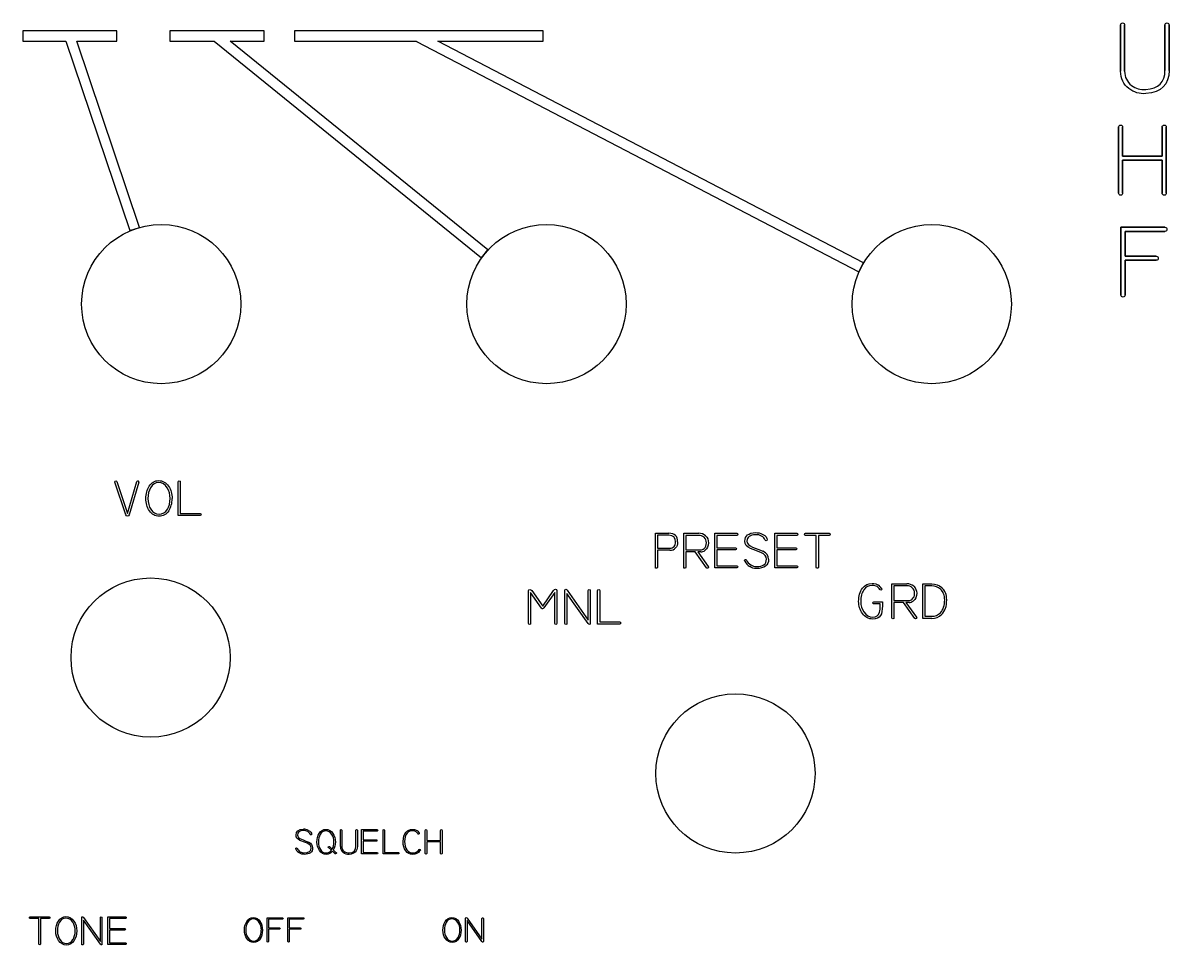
# Model space of a CAD drawing. Header units: millimetres. Extents: x 9 to 143, y 7 to 117.
# Drawn here: x 63.4 to 142.6, y 6.9 to 70.6 of the extents above; entities that cross this region are included whole.
import ezdxf

# ---------------------------------------------------------------- set-up
doc = ezdxf.new("R2010")
doc.units = ezdxf.units.MM
doc.layers.get('0').update_dxf_attribs({"linetype": 'CONTINUOUS'})

msp = doc.modelspace()

# ---------------------------------------------------------------- linework, layer by layer
for p, q in [((70.509, 36.641), (69.765, 38.899)), ((69.903, 38.942), (70.635, 36.743)), ((70.635, 36.743), (71.281, 38.941)), ((71.416, 38.899), (70.756, 36.641)), ((74.139, 36.595), (74.139, 38.916)), ((74.28, 38.916), (74.28, 36.736)), ((75.656, 36.595), (74.139, 36.595)), ((74.28, 36.736), (75.656, 36.736)), ((107.111, 33.021), (107.111, 35.371)), ((107.111, 35.371), (108.046, 35.371)), ((108.046, 35.23), (107.253, 35.23)), ((107.253, 35.23), (107.253, 34.333)), ((109.069, 33.021), (109.069, 35.367)), ((109.069, 35.367), (110.107, 35.367)), ((110.105, 35.226), (109.211, 35.226)), ((109.211, 35.226), (109.211, 34.217)), ((111.211, 32.979), (111.211, 35.367)), ((111.211, 35.367), (112.728, 35.367)), ((112.728, 35.226), (111.352, 35.226)), ((111.352, 35.226), (111.352, 34.369)), ((115.37, 32.979), (115.37, 35.367)), ((115.37, 35.367), (116.887, 35.367)), ((116.887, 35.226), (115.511, 35.226)), ((115.511, 35.226), (115.511, 34.369)), ((117.49, 35.367), (119.113, 35.367)), ((118.231, 35.226), (117.49, 35.226)), ((118.231, 33.021), (118.231, 35.226)), ((119.113, 35.226), (118.372, 35.226)), ((118.372, 35.226), (118.372, 33.021)), ((107.253, 34.333), (108.11, 34.333)), ((108.11, 34.193), (107.253, 34.193)), ((107.253, 34.193), (107.253, 33.021)), ((109.211, 34.217), (110.248, 34.217)), ((109.856, 34.076), (109.211, 34.076)), ((109.211, 34.076), (109.211, 33.021)), ((110.65, 32.979), (109.856, 34.076)), ((110.247, 34.076), (110.035, 34.076)), ((110.035, 34.076), (110.763, 33.064)), ((111.352, 34.369), (112.65, 34.369)), ((112.65, 34.228), (111.352, 34.228)), ((111.352, 34.228), (111.352, 33.12)), ((115.511, 34.369), (116.809, 34.369)), ((116.809, 34.228), (115.511, 34.228)), ((115.511, 34.228), (115.511, 33.12)), ((112.728, 32.979), (111.211, 32.979)), ((111.352, 33.12), (112.728, 33.12)), ((116.887, 32.979), (115.37, 32.979)), ((115.511, 33.12), (116.887, 33.12)), ((123.458, 29.533), (123.458, 31.879)), ((123.458, 31.879), (124.495, 31.879)), ((124.494, 31.738), (123.599, 31.738)), ((123.599, 31.738), (123.599, 30.729)), ((125.6, 29.491), (125.6, 31.879)), ((125.6, 31.879), (126.203, 31.879)), ((126.203, 31.735), (125.74, 31.735)), ((125.74, 31.735), (125.74, 29.632)), ((98.346, 29.141), (98.346, 31.405)), ((99.235, 30.202), (98.487, 31.275)), ((98.487, 31.275), (98.487, 29.141)), ((98.564, 31.405), (99.323, 30.329)), ((99.323, 30.329), (100.077, 31.407)), ((100.159, 31.278), (99.411, 30.21)), ((100.159, 29.141), (100.159, 31.278)), ((100.301, 31.405), (100.301, 29.141)), ((100.861, 29.134), (100.861, 31.434)), ((102.473, 29.126), (101.002, 31.214)), ((101.002, 31.214), (101.002, 29.133)), ((101.02, 31.434), (102.473, 29.37)), ((102.473, 29.37), (102.473, 31.416)), ((102.615, 31.416), (102.615, 29.127)), ((103.122, 29.098), (103.122, 31.42)), ((103.264, 31.42), (103.264, 29.24)), ((122.202, 30.627), (122.798, 30.627)), ((122.647, 30.486), (122.202, 30.486)), ((122.798, 30.627), (122.798, 30.366)), ((123.599, 30.729), (124.637, 30.729)), ((124.245, 30.588), (123.599, 30.588)), ((123.599, 30.588), (123.599, 29.533)), ((125.039, 29.491), (124.245, 30.588)), ((124.636, 30.588), (124.423, 30.588)), ((124.423, 30.588), (125.152, 29.576)), ((126.206, 29.491), (125.6, 29.491)), ((125.74, 29.632), (126.206, 29.632)), ((104.64, 29.098), (103.122, 29.098)), ((103.264, 29.24), (104.64, 29.24)), ((85.343, 13.732), (85.343, 14.849)), ((85.442, 14.849), (85.442, 13.732)), ((86.417, 13.75), (86.417, 14.849)), ((86.516, 14.849), (86.516, 13.75)), ((86.813, 13.224), (86.813, 14.896)), ((86.813, 14.896), (87.875, 14.896)), ((87.875, 14.797), (86.911, 14.797)), ((86.911, 14.797), (86.911, 14.197)), ((88.292, 13.224), (88.292, 14.849)), ((88.391, 14.849), (88.391, 13.323)), ((91.213, 13.253), (91.213, 14.846)), ((91.312, 14.846), (91.312, 14.147)), ((92.268, 14.147), (92.268, 14.846)), ((92.366, 14.846), (92.366, 13.253)), ((84.728, 13.468), (84.524, 13.651)), ((84.588, 13.725), (84.784, 13.551)), ((86.911, 14.197), (87.82, 14.197)), ((87.82, 14.098), (86.911, 14.098)), ((86.911, 14.098), (86.911, 13.323)), ((91.312, 14.147), (92.268, 14.147)), ((92.268, 14.048), (91.312, 14.048)), ((91.312, 14.048), (91.312, 13.253)), ((92.268, 13.253), (92.268, 14.048)), ((84.988, 13.236), (84.795, 13.406)), ((87.875, 13.224), (86.813, 13.224)), ((86.911, 13.323), (87.875, 13.323)), ((89.354, 13.224), (88.292, 13.224)), ((88.391, 13.323), (89.354, 13.323)), ((63.915, 8.872), (65.214, 8.872)), ((64.508, 8.759), (63.915, 8.759)), ((64.508, 6.996), (64.508, 8.759)), ((65.214, 8.759), (64.621, 8.759)), ((64.621, 8.759), (64.621, 6.996)), ((67.469, 6.99), (67.469, 8.83)), ((67.596, 8.83), (68.758, 7.179)), ((68.758, 7.179), (68.758, 8.816)), ((68.871, 8.816), (68.871, 6.985)), ((69.281, 6.962), (69.281, 8.872)), ((69.281, 8.872), (70.494, 8.872)), ((70.494, 8.759), (69.393, 8.759)), ((69.393, 8.759), (69.393, 8.074)), ((80.277, 7.173), (80.277, 8.81)), ((80.277, 8.81), (81.339, 8.81)), ((81.715, 7.173), (81.715, 8.81)), ((81.715, 8.81), (82.776, 8.81)), ((93.998, 7.163), (93.998, 8.773)), ((94.109, 8.773), (95.126, 7.328)), ((95.126, 7.328), (95.126, 8.761)), ((95.225, 8.761), (95.225, 7.158)), ((68.758, 6.984), (67.582, 8.654)), ((67.582, 8.654), (67.582, 6.99)), ((69.393, 8.074), (70.432, 8.074)), ((70.432, 7.961), (69.393, 7.961)), ((69.393, 7.961), (69.393, 7.075)), ((81.339, 8.711), (80.376, 8.711)), ((80.376, 8.711), (80.376, 8.111)), ((80.376, 8.111), (81.129, 8.111)), ((81.129, 8.012), (80.376, 8.012)), ((80.376, 8.012), (80.376, 7.173)), ((82.776, 8.711), (81.813, 8.711)), ((81.813, 8.711), (81.813, 8.111)), ((81.813, 8.111), (82.567, 8.111)), ((82.567, 8.012), (81.813, 8.012)), ((81.813, 8.012), (81.813, 7.173)), ((95.126, 7.158), (94.097, 8.619)), ((94.097, 8.619), (94.097, 7.163)), ((70.494, 6.962), (69.281, 6.962)), ((69.393, 7.075), (70.494, 7.075))]:
    msp.add_line(p, q)
for points in [[(71.468, 56.499), (67.127, 69.365), (69.907, 69.365), (69.907, 70.07), (63.407, 70.07), (63.407, 69.365), (66.382, 69.365), (70.799, 56.273)], [(77.732, 69.365), (80.067, 69.365), (80.067, 70.07), (73.568, 70.07), (73.568, 69.365), (76.611, 69.365), (95.093, 54.389), (95.537, 54.938)], [(99.351, 69.365), (99.351, 70.07), (82.168, 70.07), (82.168, 69.365), (90.61, 69.365), (90.597, 69.339), (121.171, 53.427), (121.496, 54.053), (92.076, 69.365)], [(139.256, 67.293), (139.256, 70.482)], [(139.538, 70.482), (139.538, 67.293)], [(142.325, 67.342), (142.325, 70.482)], [(142.607, 70.482), (142.607, 67.342)], [(139.118, 58.868), (139.118, 63.419)], [(139.4, 63.419), (139.4, 61.422)], [(142.131, 61.422), (142.131, 63.419)], [(142.413, 63.419), (142.413, 58.868)], [(139.4, 61.422), (142.131, 61.422)], [(142.131, 61.14), (139.4, 61.14)], [(139.4, 61.14), (139.4, 58.868)], [(142.131, 58.868), (142.131, 61.14)], [(139.283, 51.827), (139.283, 56.504)], [(139.283, 56.504), (142.318, 56.504)], [(142.318, 56.223), (139.566, 56.223)], [(139.566, 56.223), (139.566, 54.508)], [(139.566, 54.508), (141.718, 54.508)], [(141.718, 54.226), (139.566, 54.226)], [(139.566, 54.226), (139.566, 51.827)]]:
    msp.add_lwpolyline(points, close=True)
for centre, major_axis, ratio, start_param, end_param in [((-1243.775, 1261.13), (1385.82, -1194.677), 0.023299, 6.259398, 6.303268), ((-1243.775, 1261.13), (1385.82, -1194.677), 0.023299, 6.259398, 6.303268), ((324.19, 578.654), (-183.798, -512.552), 0.050074, 6.267752, 6.304859), ((324.19, 578.654), (-183.798, -512.552), 0.050074, 6.267752, 6.304859), ((69.889, 38.292), (1.525, 0.654), 0.185455, 6.139661, 6.35502), ((-85.048, 157.139), (158.384, -120.198), 0.073009, 0.006825, 0.05535), ((-635.79, 476.017), (709.302, -439.05), 0.039055, 6.281733, 6.307355), ((-155.554, -228.833), (264.053, 264.053), 0.033807, 6.249391, 6.31698), ((67.668, -46.558), (-42.699, -81.724), 0.07354, 3.122742, 3.179997), ((76.661, -33.588), (33.759, 68.886), 0.091055, 6.257009, 6.327778), ((85.541, 65.004), (-22.901, 30.714), 0.106752, 3.062162, 3.164837), ((68.846, 63.359), (39.579, -28.883), 0.089383, 6.276597, 6.348321), ((123.442, 274.568), (13.216, 240.491), 0.039633, 3.143771, 3.174891), ((-135.09, -66.551), (249.979, 100.342), 0.044635, 6.265271, 6.32076), ((127.732, 49.468), (14.223, 16.311), 0.211805, 3.064493, 3.175021), ((124.262, 26.406), (1.903, -5.295), 0.095082, 2.81378, 3.013121), ((124.413, 17.707), (-2.021, 14.12), 0.101538, 6.071637, 6.194725), ((82.057, -50.046), (-42.699, -81.724), 0.07354, 3.122742, 3.179997), ((91.05, -37.076), (33.759, 68.886), 0.091055, 6.257009, 6.327778), ((-269.286, -243.223), (396.34, 274.666), 0.044622, 6.252272, 6.294043), ((110.776, 96.057), (11.761, -66.222), 0.024326, 0.044986, 0.136122), ((137.831, 271.08), (13.216, 240.491), 0.039633, 3.143771, 3.174891), ((-45.523, 185.157), (172.461, -155.345), 0.06612, 6.279384, 6.342673), ((-39.013, 393.617), (-165.634, 364.041), 0.047594, 3.119941, 3.15907), ((84.613, -8.331), (-1.843, 23.258), 0.161042, 6.185115, 6.277197), ((80.905, 8.909), (-2.104, -5.89), 0.285623, 3.095168, 3.259161), ((93.012, 25.399), (10.586, 12.049), 0.205471, 3.067399, 3.175083), ((57.714, 33.282), (27.015, -19.819), 0.152287, 0.020328, 0.111262), ((164.601, 59.023), (79.191, 45.562), 0.071513, 3.100471, 3.171983), ((94.738, 38.129), (-8.998, -24.813), 0.134456, 6.242096, 6.341898), ((17.646, -23.969), (49.206, 32.475), 0.124265, 6.201354, 6.282107), ((-103.958, -111.99), (183.697, 120.477), 0.060208, 6.243718, 6.282873), ((46.32, 32.854), (33.39, -25.475), 0.132966, 0.012746, 0.1011), ((37.823, -13.793), (42.041, 22.253), 0.141096, 6.208638, 6.299248), ((-51.551, 88.955), (131.387, -81.557), 0.075864, 6.28046, 6.330242), ((-90.237, -111.99), (183.697, 120.477), 0.060208, 6.243718, 6.282873), ((60.041, 32.854), (33.39, -25.475), 0.132966, 0.012746, 0.1011), ((51.544, -13.793), (42.041, 22.253), 0.141096, 6.208638, 6.299248), ((-37.83, 88.955), (131.387, -81.557), 0.075864, 6.28046, 6.330242), ((34.699, 32.104), (32.12, -24.87), 0.143765, 0.014575, 0.110859)]:
    msp.add_ellipse(centre, major_axis=major_axis, ratio=ratio, start_param=start_param, end_param=end_param)
for points, knots in [([(139.256, 70.482), (139.256, 70.576), (139.302, 70.623), (139.491, 70.623), (139.538, 70.576), (139.538, 70.482)], [4, 4, 4, 4, 5, 5, 6, 6, 6, 6]), ([(139.256, 70.482), (139.256, 70.576), (139.302, 70.623), (139.491, 70.623), (139.538, 70.576), (139.538, 70.482)], [4, 4, 4, 4, 5, 5, 6, 6, 6, 6]), ([(142.325, 70.482), (142.325, 70.576), (142.372, 70.623), (142.56, 70.623), (142.607, 70.576), (142.607, 70.482)], [11, 11, 11, 11, 12, 12, 13, 13, 13, 13]), ([(142.325, 70.482), (142.325, 70.576), (142.372, 70.623), (142.56, 70.623), (142.607, 70.576), (142.607, 70.482)], [11, 11, 11, 11, 12, 12, 13, 13, 13, 13]), ([(139.118, 63.419), (139.118, 63.513), (139.165, 63.56), (139.353, 63.56), (139.4, 63.513), (139.4, 63.419)], [8, 8, 8, 8, 9, 9, 10, 10, 10, 10]), ([(139.118, 63.419), (139.118, 63.513), (139.165, 63.56), (139.353, 63.56), (139.4, 63.513), (139.4, 63.419)], [8, 8, 8, 8, 9, 9, 10, 10, 10, 10]), ([(142.131, 63.419), (142.131, 63.513), (142.177, 63.56), (142.365, 63.56), (142.413, 63.513), (142.413, 63.419)], [13, 13, 13, 13, 14, 14, 15, 15, 15, 15]), ([(142.131, 63.419), (142.131, 63.513), (142.177, 63.56), (142.365, 63.56), (142.413, 63.513), (142.413, 63.419)], [13, 13, 13, 13, 14, 14, 15, 15, 15, 15]), ([(139.4, 58.868), (139.4, 58.774), (139.353, 58.727), (139.165, 58.727), (139.118, 58.774), (139.118, 58.868)], [5, 5, 5, 5, 6, 6, 7, 7, 7, 7]), ([(139.4, 58.868), (139.4, 58.774), (139.353, 58.727), (139.165, 58.727), (139.118, 58.774), (139.118, 58.868)], [5, 5, 5, 5, 6, 6, 7, 7, 7, 7]), ([(142.413, 58.868), (142.413, 58.774), (142.365, 58.727), (142.177, 58.727), (142.131, 58.774), (142.131, 58.868)], [0, 0, 0, 0, 1, 1, 2, 2, 2, 2]), ([(142.413, 58.868), (142.413, 58.774), (142.365, 58.727), (142.177, 58.727), (142.131, 58.774), (142.131, 58.868)], [0, 0, 0, 0, 1, 1, 2, 2, 2, 2]), ([(67.462, 51.201), (67.462, 48.163), (69.925, 45.701), (76, 45.701), (78.462, 48.163), (78.462, 54.239), (76, 56.701), (69.925, 56.701), (67.462, 54.239), (67.462, 51.201)], [0, 0, 0, 0, 1, 1, 2, 2, 3, 3, 4, 4, 4, 4]), ([(94.087, 51.201), (94.087, 48.163), (96.549, 45.701), (99.587, 45.701), (102.625, 45.701), (105.087, 48.163), (105.087, 54.239), (102.625, 56.701), (99.587, 56.701), (96.549, 56.701), (94.087, 54.239), (94.087, 51.201)], [0, 0, 0, 0, 1, 1, 1, 2, 2, 3, 3, 3, 4, 4, 4, 4]), ([(120.712, 51.201), (120.712, 48.163), (123.175, 45.701), (129.25, 45.701), (131.712, 48.163), (131.712, 54.239), (129.25, 56.701), (126.212, 56.701), (123.175, 56.701), (120.712, 54.239), (120.712, 51.201)], [0, 0, 0, 0, 1, 1, 2, 2, 3, 3, 3, 4, 4, 4, 4]), ([(142.318, 56.504), (142.412, 56.504), (142.458, 56.458), (142.458, 56.269), (142.412, 56.223), (142.318, 56.223)], [11, 11, 11, 11, 12, 12, 13, 13, 13, 13]), ([(142.318, 56.504), (142.412, 56.504), (142.458, 56.458), (142.458, 56.269), (142.412, 56.223), (142.318, 56.223)], [11, 11, 11, 11, 12, 12, 13, 13, 13, 13]), ([(141.718, 54.508), (141.812, 54.508), (141.859, 54.461), (141.859, 54.273), (141.812, 54.226), (141.718, 54.226)], [3, 3, 3, 3, 4, 4, 5, 5, 5, 5]), ([(141.718, 54.508), (141.812, 54.508), (141.859, 54.461), (141.859, 54.273), (141.812, 54.226), (141.718, 54.226)], [3, 3, 3, 3, 4, 4, 5, 5, 5, 5]), ([(139.566, 51.827), (139.566, 51.733), (139.519, 51.685), (139.331, 51.685), (139.283, 51.733), (139.283, 51.827)], [7, 7, 7, 7, 8, 8, 9, 9, 9, 9]), ([(139.566, 51.827), (139.566, 51.733), (139.519, 51.685), (139.331, 51.685), (139.283, 51.733), (139.283, 51.827)], [7, 7, 7, 7, 8, 8, 9, 9, 9, 9]), ([(69.765, 38.899), (69.762, 38.908), (69.761, 38.916), (69.761, 38.923), (69.761, 38.968), (69.785, 38.991), (69.834, 38.991), (69.868, 38.991), (69.89, 38.974), (69.903, 38.942)], [4, 4, 4, 4, 5, 5, 5, 6, 6, 6, 7, 7, 7, 7]), ([(71.281, 38.941), (71.291, 38.974), (71.311, 38.991), (71.341, 38.991), (71.365, 38.991), (71.385, 38.982), (71.401, 38.965)], [9, 9, 9, 9, 10, 10, 10, 11, 11, 11, 11]), ([(72.132, 38.616), (72.299, 38.878), (72.514, 39.008), (72.777, 39.008), (73.062, 39.008), (73.294, 38.878), (73.473, 38.616)], [5, 5, 5, 5, 6, 6, 6, 7, 7, 7, 7]), ([(73.377, 38.517), (73.227, 38.75), (73.027, 38.867), (72.777, 38.867), (72.545, 38.867), (72.361, 38.75), (72.227, 38.517)], [1, 1, 1, 1, 2, 2, 2, 3, 3, 3, 3]), ([(74.139, 38.916), (74.139, 38.963), (74.163, 38.987), (74.209, 38.987), (74.257, 38.987), (74.28, 38.963), (74.28, 38.916)], [2, 2, 2, 2, 3, 3, 3, 4, 4, 4, 4]), ([(72.146, 36.927), (71.986, 37.161), (71.906, 37.44), (71.906, 37.765), (71.906, 38.092), (71.981, 38.376), (72.132, 38.616)], [3, 3, 3, 3, 4, 4, 4, 5, 5, 5, 5]), ([(72.227, 38.517), (72.107, 38.312), (72.047, 38.061), (72.047, 37.765), (72.047, 37.473), (72.113, 37.225), (72.245, 37.023)], [3, 3, 3, 3, 4, 4, 4, 5, 5, 5, 5]), ([(70.756, 36.641), (70.74, 36.587), (70.7, 36.56), (70.636, 36.56), (70.568, 36.56), (70.526, 36.587), (70.509, 36.641)], [1, 1, 1, 1, 2, 2, 2, 3, 3, 3, 3]), ([(73.487, 36.927), (73.317, 36.673), (73.095, 36.546), (72.82, 36.546), (72.545, 36.546), (72.32, 36.673), (72.146, 36.927)], [1, 1, 1, 1, 2, 2, 2, 3, 3, 3, 3]), ([(72.245, 37.023), (72.388, 36.799), (72.58, 36.687), (72.82, 36.687), (73.062, 36.687), (73.252, 36.799), (73.392, 37.023)], [5, 5, 5, 5, 6, 6, 6, 7, 7, 7, 7]), ([(75.656, 36.736), (75.703, 36.736), (75.727, 36.713), (75.727, 36.666), (75.727, 36.619), (75.703, 36.595), (75.656, 36.595)], [6, 6, 6, 6, 7, 7, 7, 8, 8, 8, 8]), ([(112.728, 35.367), (112.775, 35.367), (112.798, 35.344), (112.798, 35.297), (112.798, 35.25), (112.775, 35.226), (112.728, 35.226)], [3, 3, 3, 3, 4, 4, 4, 5, 5, 5, 5]), ([(113.684, 34.312), (113.427, 34.435), (113.299, 34.605), (113.299, 34.824), (113.299, 35.198), (113.542, 35.394), (114.029, 35.413)], [11, 11, 11, 11, 12, 12, 12, 13, 13, 13, 13]), ([(114.036, 35.272), (113.639, 35.253), (113.44, 35.106), (113.44, 34.831), (113.44, 34.661), (113.568, 34.523), (113.825, 34.415)], [19, 19, 19, 19, 20, 20, 20, 21, 21, 21, 21]), ([(114.534, 35.293), (114.736, 35.19), (114.837, 35.06), (114.837, 34.905), (114.837, 34.865), (114.814, 34.845), (114.767, 34.845), (114.729, 34.845), (114.704, 34.863), (114.693, 34.898)], [14, 14, 14, 14, 15, 15, 15, 16, 16, 16, 17, 17, 17, 17]), ([(116.887, 35.367), (116.934, 35.367), (116.958, 35.344), (116.958, 35.297), (116.958, 35.25), (116.934, 35.226), (116.887, 35.226)], [3, 3, 3, 3, 4, 4, 4, 5, 5, 5, 5]), ([(117.49, 35.226), (117.443, 35.226), (117.42, 35.25), (117.42, 35.297), (117.42, 35.344), (117.443, 35.367), (117.49, 35.367)], [6, 6, 6, 6, 7, 7, 7, 8, 8, 8, 8]), ([(119.113, 35.367), (119.16, 35.367), (119.183, 35.344), (119.183, 35.297), (119.183, 35.25), (119.16, 35.226), (119.113, 35.226)], [9, 9, 9, 9, 10, 10, 10, 11, 11, 11, 11]), ([(112.65, 34.369), (112.697, 34.369), (112.72, 34.345), (112.72, 34.298), (112.72, 34.251), (112.697, 34.228), (112.65, 34.228)], [8, 8, 8, 8, 9, 9, 9, 10, 10, 10, 10]), ([(116.809, 34.369), (116.856, 34.369), (116.88, 34.345), (116.88, 34.298), (116.88, 34.251), (116.856, 34.228), (116.809, 34.228)], [8, 8, 8, 8, 9, 9, 9, 10, 10, 10, 10]), ([(113.285, 33.437), (113.278, 33.449), (113.274, 33.462), (113.274, 33.476), (113.274, 33.53), (113.299, 33.557), (113.348, 33.557), (113.37, 33.557), (113.386, 33.546), (113.398, 33.522)], [3, 3, 3, 3, 4, 4, 4, 5, 5, 5, 6, 6, 6, 6]), ([(114.929, 33.575), (114.929, 33.145), (114.647, 32.93), (114.082, 32.93), (113.927, 32.93), (113.777, 32.975), (113.632, 33.065)], [0, 0, 0, 0, 1, 1, 1, 2, 2, 2, 2]), ([(113.698, 33.192), (113.825, 33.111), (113.953, 33.071), (114.082, 33.071), (114.553, 33.071), (114.788, 33.238), (114.788, 33.571), (114.788, 33.771), (114.66, 33.929), (114.403, 34.044)], [7, 7, 7, 7, 8, 8, 8, 9, 9, 9, 10, 10, 10, 10]), ([(107.253, 33.021), (107.253, 32.974), (107.229, 32.951), (107.182, 32.951), (107.135, 32.951), (107.111, 32.974), (107.111, 33.021)], [4, 4, 4, 4, 5, 5, 5, 6, 6, 6, 6]), ([(109.211, 33.021), (109.211, 32.974), (109.187, 32.951), (109.14, 32.951), (109.093, 32.951), (109.069, 32.974), (109.069, 33.021)], [10, 10, 10, 10, 11, 11, 11, 12, 12, 12, 12]), ([(110.763, 33.064), (110.772, 33.049), (110.777, 33.035), (110.777, 33.021), (110.777, 32.974), (110.752, 32.951), (110.703, 32.951), (110.682, 32.951), (110.664, 32.96), (110.65, 32.979)], [4, 4, 4, 4, 5, 5, 5, 6, 6, 6, 7, 7, 7, 7]), ([(112.728, 33.12), (112.775, 33.12), (112.798, 33.096), (112.798, 33.049), (112.798, 33.002), (112.775, 32.979), (112.728, 32.979)], [13, 13, 13, 13, 14, 14, 14, 15, 15, 15, 15]), ([(116.887, 33.12), (116.934, 33.12), (116.958, 33.096), (116.958, 33.049), (116.958, 33.002), (116.934, 32.979), (116.887, 32.979)], [13, 13, 13, 13, 14, 14, 14, 15, 15, 15, 15]), ([(118.372, 33.021), (118.372, 32.974), (118.349, 32.951), (118.254, 32.951), (118.231, 32.974), (118.231, 33.021)], [2, 2, 2, 2, 3, 3, 4, 4, 4, 4]), ([(66.731, 26.782), (66.731, 23.745), (69.194, 21.282), (75.269, 21.282), (77.732, 23.745), (77.732, 29.82), (75.269, 32.282), (69.194, 32.282), (66.731, 29.82), (66.731, 26.782)], [0, 0, 0, 0, 1, 1, 2, 2, 3, 3, 4, 4, 4, 4]), ([(122.439, 31.681), (122.354, 31.736), (122.235, 31.763), (122.082, 31.763), (121.85, 31.763), (121.66, 31.661), (121.369, 31.256), (121.296, 30.988), (121.296, 30.653), (121.296, 30.383), (121.369, 30.142), (121.514, 29.933)], [12, 12, 12, 12, 13, 13, 13, 14, 14, 15, 15, 15, 16, 16, 16, 16]), ([(121.423, 31.568), (121.594, 31.792), (121.814, 31.904), (122.082, 31.904), (122.268, 31.904), (122.416, 31.866), (122.527, 31.79)], [5, 5, 5, 5, 6, 6, 6, 7, 7, 7, 7]), ([(98.346, 31.405), (98.346, 31.46), (98.372, 31.486), (98.424, 31.486), (98.48, 31.486), (98.527, 31.459), (98.564, 31.405)], [11, 11, 11, 11, 12, 12, 12, 13, 13, 13, 13]), ([(100.077, 31.407), (100.119, 31.467), (100.167, 31.497), (100.219, 31.497), (100.273, 31.497), (100.301, 31.467), (100.301, 31.405)], [15, 15, 15, 15, 16, 16, 16, 17, 17, 17, 17]), ([(100.861, 31.434), (100.861, 31.476), (100.88, 31.497), (100.918, 31.497), (100.958, 31.497), (100.992, 31.476), (101.02, 31.434)], [7, 7, 7, 7, 8, 8, 8, 9, 9, 9, 9]), ([(102.473, 31.416), (102.473, 31.463), (102.497, 31.486), (102.544, 31.486), (102.591, 31.486), (102.615, 31.463), (102.615, 31.416)], [11, 11, 11, 11, 12, 12, 12, 13, 13, 13, 13]), ([(103.122, 31.42), (103.122, 31.466), (103.146, 31.49), (103.193, 31.49), (103.24, 31.49), (103.264, 31.466), (103.264, 31.42)], [2, 2, 2, 2, 3, 3, 3, 4, 4, 4, 4]), ([(121.412, 29.834), (121.24, 30.074), (121.154, 30.347), (121.154, 30.653), (121.154, 31.033), (121.244, 31.338), (121.423, 31.568)], [3, 3, 3, 3, 4, 4, 4, 5, 5, 5, 5]), ([(122.738, 31.556), (122.748, 31.542), (122.753, 31.526), (122.753, 31.51), (122.753, 31.464), (122.729, 31.442), (122.682, 31.442), (122.658, 31.442), (122.639, 31.454), (122.622, 31.477)], [8, 8, 8, 8, 9, 9, 9, 10, 10, 10, 11, 11, 11, 11]), ([(99.411, 30.21), (99.383, 30.167), (99.353, 30.146), (99.32, 30.146), (99.289, 30.146), (99.261, 30.165), (99.235, 30.202)], [4, 4, 4, 4, 5, 5, 5, 6, 6, 6, 6]), ([(122.202, 30.486), (122.155, 30.486), (122.132, 30.509), (122.132, 30.556), (122.132, 30.603), (122.155, 30.627), (122.202, 30.627)], [20, 20, 20, 20, 21, 21, 21, 22, 22, 22, 22]), ([(122.675, 29.696), (122.574, 29.526), (122.39, 29.442), (122.125, 29.442), (121.84, 29.442), (121.603, 29.572), (121.412, 29.834)], [1, 1, 1, 1, 2, 2, 2, 3, 3, 3, 3]), ([(121.514, 29.933), (121.674, 29.699), (121.878, 29.583), (122.125, 29.583), (122.369, 29.583), (122.527, 29.693), (122.598, 29.914)], [16, 16, 16, 16, 17, 17, 17, 18, 18, 18, 18]), ([(123.599, 29.533), (123.599, 29.486), (123.576, 29.463), (123.529, 29.463), (123.482, 29.463), (123.458, 29.486), (123.458, 29.533)], [10, 10, 10, 10, 11, 11, 11, 12, 12, 12, 12]), ([(125.152, 29.576), (125.161, 29.562), (125.166, 29.548), (125.166, 29.533), (125.166, 29.486), (125.141, 29.463), (125.092, 29.463), (125.07, 29.463), (125.053, 29.472), (125.039, 29.491)], [4, 4, 4, 4, 5, 5, 5, 6, 6, 6, 7, 7, 7, 7]), ([(98.487, 29.141), (98.487, 29.093), (98.464, 29.07), (98.417, 29.07), (98.37, 29.07), (98.346, 29.093), (98.346, 29.141)], [8, 8, 8, 8, 9, 9, 9, 10, 10, 10, 10]), ([(100.301, 29.141), (100.301, 29.093), (100.277, 29.07), (100.183, 29.07), (100.159, 29.093), (100.159, 29.141)], [0, 0, 0, 0, 1, 1, 2, 2, 2, 2]), ([(101.002, 29.133), (101.002, 29.087), (100.979, 29.063), (100.932, 29.063), (100.885, 29.063), (100.861, 29.087), (100.861, 29.134)], [4, 4, 4, 4, 5, 5, 5, 6, 6, 6, 6]), ([(102.615, 29.127), (102.615, 29.084), (102.598, 29.063), (102.532, 29.063), (102.501, 29.084), (102.473, 29.126)], [0, 0, 0, 0, 1, 1, 2, 2, 2, 2]), ([(104.64, 29.24), (104.686, 29.24), (104.71, 29.216), (104.71, 29.169), (104.71, 29.122), (104.686, 29.098), (104.64, 29.098)], [6, 6, 6, 6, 7, 7, 7, 8, 8, 8, 8]), ([(107.144, 18.78), (107.144, 15.743), (109.607, 13.28), (115.682, 13.28), (118.144, 15.743), (118.144, 21.818), (115.682, 24.28), (109.607, 24.28), (107.144, 21.818), (107.144, 18.78)], [0, 0, 0, 0, 1, 1, 2, 2, 3, 3, 4, 4, 4, 4]), ([(82.551, 14.157), (82.371, 14.243), (82.281, 14.362), (82.281, 14.515), (82.281, 14.777), (82.452, 14.915), (82.793, 14.928)], [11, 11, 11, 11, 12, 12, 12, 13, 13, 13, 13]), ([(82.797, 14.829), (82.519, 14.816), (82.38, 14.713), (82.38, 14.52), (82.38, 14.402), (82.47, 14.304), (82.649, 14.229)], [19, 19, 19, 19, 20, 20, 20, 21, 21, 21, 21]), ([(83.146, 14.844), (83.287, 14.771), (83.358, 14.681), (83.358, 14.572), (83.358, 14.544), (83.342, 14.53), (83.309, 14.53), (83.282, 14.53), (83.265, 14.542), (83.257, 14.567)], [14, 14, 14, 14, 15, 15, 15, 16, 16, 16, 17, 17, 17, 17]), ([(83.894, 13.456), (83.782, 13.619), (83.726, 13.815), (83.726, 14.042), (83.726, 14.271), (83.779, 14.47), (83.884, 14.638)], [6, 6, 6, 6, 7, 7, 7, 8, 8, 8, 8]), ([(83.951, 14.569), (83.867, 14.426), (83.825, 14.25), (83.825, 14.042), (83.825, 13.838), (83.871, 13.665), (83.963, 13.523)], [3, 3, 3, 3, 4, 4, 4, 5, 5, 5, 5]), ([(83.884, 14.638), (84.001, 14.821), (84.151, 14.913), (84.336, 14.913), (84.535, 14.913), (84.697, 14.821), (84.822, 14.638)], [8, 8, 8, 8, 9, 9, 9, 10, 10, 10, 10]), ([(84.756, 14.569), (84.65, 14.732), (84.51, 14.814), (84.336, 14.814), (84.173, 14.814), (84.044, 14.732), (83.951, 14.569)], [1, 1, 1, 1, 2, 2, 2, 3, 3, 3, 3]), ([(84.822, 14.638), (84.937, 14.47), (84.995, 14.271), (84.995, 14.042), (84.995, 13.831), (84.947, 13.646), (84.852, 13.488)], [10, 10, 10, 10, 11, 11, 11, 12, 12, 12, 12]), ([(85.343, 14.849), (85.343, 14.881), (85.36, 14.898), (85.393, 14.898), (85.426, 14.898), (85.442, 14.881), (85.442, 14.849)], [4, 4, 4, 4, 5, 5, 5, 6, 6, 6, 6]), ([(86.417, 14.849), (86.417, 14.881), (86.434, 14.898), (86.467, 14.898), (86.5, 14.898), (86.516, 14.881), (86.516, 14.849)], [11, 11, 11, 11, 12, 12, 12, 13, 13, 13, 13]), ([(87.875, 14.896), (87.907, 14.896), (87.924, 14.879), (87.924, 14.846), (87.924, 14.813), (87.907, 14.797), (87.875, 14.797)], [3, 3, 3, 3, 4, 4, 4, 5, 5, 5, 5]), ([(88.292, 14.849), (88.292, 14.881), (88.308, 14.898), (88.342, 14.898), (88.374, 14.898), (88.391, 14.881), (88.391, 14.849)], [2, 2, 2, 2, 3, 3, 3, 4, 4, 4, 4]), ([(89.865, 13.43), (89.743, 13.591), (89.682, 13.804), (89.682, 14.069), (89.682, 14.36), (89.751, 14.58), (89.887, 14.73)], [3, 3, 3, 3, 4, 4, 4, 5, 5, 5, 5]), ([(89.951, 14.651), (89.838, 14.517), (89.781, 14.323), (89.781, 14.069), (89.781, 13.839), (89.834, 13.651), (90.044, 13.36), (90.177, 13.288), (90.337, 13.288), (90.429, 13.288), (90.509, 13.305), (90.646, 13.372), (90.715, 13.433), (90.786, 13.52)], [14, 14, 14, 14, 15, 15, 15, 16, 16, 17, 17, 17, 18, 18, 19, 19, 19, 19]), ([(89.887, 14.73), (89.999, 14.852), (90.134, 14.913), (90.292, 14.913), (90.417, 14.913), (90.514, 14.896), (90.584, 14.863)], [5, 5, 5, 5, 6, 6, 6, 7, 7, 7, 7]), ([(90.532, 14.774), (90.474, 14.801), (90.394, 14.814), (90.292, 14.814), (90.157, 14.814), (90.044, 14.759), (89.951, 14.651)], [12, 12, 12, 12, 13, 13, 13, 14, 14, 14, 14]), ([(90.784, 14.659), (90.789, 14.651), (90.791, 14.642), (90.791, 14.634), (90.791, 14.601), (90.774, 14.584), (90.739, 14.584), (90.723, 14.584), (90.71, 14.593), (90.7, 14.609)], [8, 8, 8, 8, 9, 9, 9, 10, 10, 10, 11, 11, 11, 11]), ([(91.213, 14.846), (91.213, 14.879), (91.23, 14.896), (91.263, 14.896), (91.295, 14.896), (91.312, 14.879), (91.312, 14.846)], [8, 8, 8, 8, 9, 9, 9, 10, 10, 10, 10]), ([(92.268, 14.846), (92.268, 14.879), (92.284, 14.896), (92.317, 14.896), (92.35, 14.896), (92.366, 14.879), (92.366, 14.846)], [13, 13, 13, 13, 14, 14, 14, 15, 15, 15, 15]), ([(82.272, 13.545), (82.266, 13.553), (82.264, 13.562), (82.264, 13.572), (82.264, 13.61), (82.281, 13.629), (82.316, 13.629), (82.331, 13.629), (82.342, 13.621), (82.351, 13.604)], [3, 3, 3, 3, 4, 4, 4, 5, 5, 5, 6, 6, 6, 6]), ([(82.351, 13.604), (82.402, 13.507), (82.471, 13.43), (82.649, 13.316), (82.739, 13.288), (82.83, 13.288), (83.159, 13.288), (83.323, 13.405), (83.323, 13.638), (83.323, 13.778), (83.234, 13.889), (83.054, 13.97)], [6, 6, 6, 6, 7, 7, 8, 8, 8, 9, 9, 9, 10, 10, 10, 10]), ([(83.422, 13.641), (83.422, 13.34), (83.225, 13.189), (82.83, 13.189), (82.721, 13.189), (82.616, 13.221), (82.515, 13.284)], [0, 0, 0, 0, 1, 1, 1, 2, 2, 2, 2]), ([(83.963, 13.523), (84.063, 13.366), (84.197, 13.288), (84.366, 13.288), (84.512, 13.288), (84.633, 13.348), (84.728, 13.468)], [5, 5, 5, 5, 6, 6, 6, 7, 7, 7, 7]), ([(84.524, 13.651), (84.512, 13.661), (84.506, 13.672), (84.506, 13.685), (84.506, 13.72), (84.524, 13.737), (84.558, 13.737), (84.568, 13.737), (84.578, 13.733), (84.588, 13.725)], [8, 8, 8, 8, 9, 9, 9, 10, 10, 10, 11, 11, 11, 11]), ([(87.82, 14.197), (87.853, 14.197), (87.87, 14.18), (87.87, 14.147), (87.87, 14.114), (87.853, 14.098), (87.82, 14.098)], [8, 8, 8, 8, 9, 9, 9, 10, 10, 10, 10]), ([(90.786, 13.52), (90.796, 13.532), (90.808, 13.537), (90.821, 13.537), (90.855, 13.537), (90.873, 13.521), (90.873, 13.488), (90.873, 13.476), (90.869, 13.466), (90.86, 13.456)], [19, 19, 19, 19, 20, 20, 20, 21, 21, 21, 22, 22, 22, 22]), ([(84.795, 13.406), (84.683, 13.262), (84.54, 13.189), (84.366, 13.189), (84.173, 13.189), (84.016, 13.278), (83.894, 13.456)], [4, 4, 4, 4, 5, 5, 5, 6, 6, 6, 6]), ([(85.053, 13.311), (85.064, 13.301), (85.069, 13.289), (85.069, 13.276), (85.069, 13.241), (85.052, 13.224), (85.017, 13.224), (85.007, 13.224), (84.998, 13.228), (84.988, 13.236)], [0, 0, 0, 0, 1, 1, 1, 2, 2, 2, 3, 3, 3, 3]), ([(87.875, 13.323), (87.907, 13.323), (87.924, 13.306), (87.924, 13.273), (87.924, 13.24), (87.907, 13.224), (87.875, 13.224)], [13, 13, 13, 13, 14, 14, 14, 15, 15, 15, 15]), ([(89.354, 13.323), (89.387, 13.323), (89.403, 13.306), (89.403, 13.273), (89.403, 13.24), (89.387, 13.224), (89.354, 13.224)], [6, 6, 6, 6, 7, 7, 7, 8, 8, 8, 8]), ([(90.611, 13.246), (90.535, 13.208), (90.442, 13.189), (90.332, 13.189), (90.142, 13.189), (89.987, 13.269), (89.865, 13.43)], [1, 1, 1, 1, 2, 2, 2, 3, 3, 3, 3]), ([(91.312, 13.253), (91.312, 13.22), (91.295, 13.204), (91.263, 13.204), (91.23, 13.204), (91.213, 13.22), (91.213, 13.253)], [5, 5, 5, 5, 6, 6, 6, 7, 7, 7, 7]), ([(92.366, 13.253), (92.366, 13.22), (92.35, 13.204), (92.317, 13.204), (92.284, 13.204), (92.268, 13.22), (92.268, 13.253)], [0, 0, 0, 0, 1, 1, 1, 2, 2, 2, 2]), ([(63.915, 8.759), (63.878, 8.759), (63.859, 8.778), (63.859, 8.854), (63.878, 8.872), (63.915, 8.872)], [6, 6, 6, 6, 7, 7, 8, 8, 8, 8]), ([(65.214, 8.872), (65.251, 8.872), (65.27, 8.854), (65.27, 8.778), (65.251, 8.759), (65.214, 8.759)], [9, 9, 9, 9, 10, 10, 11, 11, 11, 11]), ([(65.86, 8.579), (65.994, 8.788), (66.166, 8.892), (66.376, 8.892), (66.604, 8.892), (66.789, 8.788), (66.932, 8.579)], [5, 5, 5, 5, 6, 6, 6, 7, 7, 7, 7]), ([(66.856, 8.499), (66.736, 8.686), (66.576, 8.779), (66.376, 8.779), (66.19, 8.779), (66.043, 8.686), (65.936, 8.499)], [1, 1, 1, 1, 2, 2, 2, 3, 3, 3, 3]), ([(67.469, 8.83), (67.469, 8.864), (67.484, 8.881), (67.514, 8.881), (67.546, 8.881), (67.573, 8.864), (67.596, 8.83)], [7, 7, 7, 7, 8, 8, 8, 9, 9, 9, 9]), ([(68.758, 8.816), (68.758, 8.854), (68.777, 8.872), (68.815, 8.872), (68.852, 8.872), (68.871, 8.854), (68.871, 8.816)], [11, 11, 11, 11, 12, 12, 12, 13, 13, 13, 13]), ([(70.494, 8.872), (70.532, 8.872), (70.551, 8.854), (70.551, 8.778), (70.532, 8.759), (70.494, 8.759)], [3, 3, 3, 3, 4, 4, 5, 5, 5, 5]), ([(78.87, 8.553), (78.986, 8.736), (79.137, 8.827), (79.322, 8.827), (79.521, 8.827), (79.683, 8.736), (79.808, 8.553)], [5, 5, 5, 5, 6, 6, 6, 7, 7, 7, 7]), ([(79.741, 8.484), (79.636, 8.647), (79.496, 8.728), (79.322, 8.728), (79.159, 8.728), (79.03, 8.647), (78.936, 8.484)], [1, 1, 1, 1, 2, 2, 2, 3, 3, 3, 3]), ([(81.339, 8.81), (81.372, 8.81), (81.388, 8.794), (81.388, 8.761), (81.388, 8.728), (81.372, 8.711), (81.339, 8.711)], [11, 11, 11, 11, 12, 12, 12, 13, 13, 13, 13]), ([(82.776, 8.81), (82.809, 8.81), (82.826, 8.794), (82.826, 8.761), (82.826, 8.728), (82.809, 8.711), (82.776, 8.711)], [11, 11, 11, 11, 12, 12, 12, 13, 13, 13, 13]), ([(92.59, 8.553), (92.707, 8.736), (92.858, 8.827), (93.042, 8.827), (93.242, 8.827), (93.404, 8.736), (93.529, 8.553)], [5, 5, 5, 5, 6, 6, 6, 7, 7, 7, 7]), ([(93.462, 8.484), (93.357, 8.647), (93.217, 8.728), (93.042, 8.728), (92.879, 8.728), (92.751, 8.647), (92.657, 8.484)], [1, 1, 1, 1, 2, 2, 2, 3, 3, 3, 3]), ([(93.998, 8.773), (93.998, 8.803), (94.011, 8.817), (94.037, 8.817), (94.065, 8.817), (94.089, 8.803), (94.109, 8.773)], [7, 7, 7, 7, 8, 8, 8, 9, 9, 9, 9]), ([(95.126, 8.761), (95.126, 8.794), (95.143, 8.81), (95.176, 8.81), (95.209, 8.81), (95.225, 8.794), (95.225, 8.761)], [11, 11, 11, 11, 12, 12, 12, 13, 13, 13, 13]), ([(65.871, 7.227), (65.743, 7.414), (65.679, 7.637), (65.679, 7.898), (65.679, 8.159), (65.739, 8.386), (65.86, 8.579)], [3, 3, 3, 3, 4, 4, 4, 5, 5, 5, 5]), ([(65.936, 8.499), (65.84, 8.335), (65.792, 8.135), (65.792, 7.898), (65.792, 7.664), (65.845, 7.466), (65.95, 7.304)], [3, 3, 3, 3, 4, 4, 4, 5, 5, 5, 5]), ([(70.432, 8.074), (70.47, 8.074), (70.488, 8.055), (70.488, 8.017), (70.488, 7.98), (70.47, 7.961), (70.432, 7.961)], [8, 8, 8, 8, 9, 9, 9, 10, 10, 10, 10]), ([(78.88, 7.371), (78.768, 7.534), (78.711, 7.729), (78.711, 7.957), (78.711, 8.186), (78.764, 8.385), (78.87, 8.553)], [3, 3, 3, 3, 4, 4, 4, 5, 5, 5, 5]), ([(78.936, 8.484), (78.852, 8.34), (78.81, 8.165), (78.81, 7.957), (78.81, 7.752), (78.857, 7.579), (78.949, 7.437)], [3, 3, 3, 3, 4, 4, 4, 5, 5, 5, 5]), ([(81.129, 8.111), (81.162, 8.111), (81.179, 8.095), (81.179, 8.062), (81.179, 8.029), (81.162, 8.012), (81.129, 8.012)], [3, 3, 3, 3, 4, 4, 4, 5, 5, 5, 5]), ([(82.567, 8.111), (82.599, 8.111), (82.616, 8.095), (82.616, 8.062), (82.616, 8.029), (82.599, 8.012), (82.567, 8.012)], [3, 3, 3, 3, 4, 4, 4, 5, 5, 5, 5]), ([(92.6, 7.371), (92.488, 7.534), (92.432, 7.729), (92.432, 7.957), (92.432, 8.186), (92.485, 8.385), (92.59, 8.553)], [3, 3, 3, 3, 4, 4, 4, 5, 5, 5, 5]), ([(92.657, 8.484), (92.573, 8.34), (92.531, 8.165), (92.531, 7.957), (92.531, 7.752), (92.577, 7.579), (92.67, 7.437)], [3, 3, 3, 3, 4, 4, 4, 5, 5, 5, 5]), ([(66.944, 7.227), (66.808, 7.024), (66.63, 6.922), (66.19, 6.922), (66.01, 7.024), (65.871, 7.227)], [1, 1, 1, 1, 2, 2, 3, 3, 3, 3]), ([(65.95, 7.304), (66.065, 7.125), (66.218, 7.035), (66.41, 7.035), (66.604, 7.035), (66.756, 7.125), (66.867, 7.304)], [5, 5, 5, 5, 6, 6, 6, 7, 7, 7, 7]), ([(79.818, 7.371), (79.7, 7.193), (79.544, 7.104), (79.159, 7.104), (79.001, 7.193), (78.88, 7.371)], [1, 1, 1, 1, 2, 2, 3, 3, 3, 3]), ([(78.949, 7.437), (79.049, 7.281), (79.183, 7.202), (79.351, 7.202), (79.521, 7.202), (79.654, 7.281), (79.751, 7.437)], [5, 5, 5, 5, 6, 6, 6, 7, 7, 7, 7]), ([(80.376, 7.173), (80.376, 7.14), (80.359, 7.123), (80.327, 7.123), (80.293, 7.123), (80.277, 7.14), (80.277, 7.173)], [7, 7, 7, 7, 8, 8, 8, 9, 9, 9, 9]), ([(81.813, 7.173), (81.813, 7.14), (81.797, 7.123), (81.764, 7.123), (81.731, 7.123), (81.715, 7.14), (81.715, 7.173)], [7, 7, 7, 7, 8, 8, 8, 9, 9, 9, 9]), ([(93.539, 7.371), (93.42, 7.193), (93.265, 7.104), (92.879, 7.104), (92.722, 7.193), (92.6, 7.371)], [1, 1, 1, 1, 2, 2, 3, 3, 3, 3]), ([(92.67, 7.437), (92.77, 7.281), (92.904, 7.202), (93.072, 7.202), (93.242, 7.202), (93.375, 7.281), (93.472, 7.437)], [5, 5, 5, 5, 6, 6, 6, 7, 7, 7, 7]), ([(94.097, 7.163), (94.097, 7.13), (94.08, 7.113), (94.047, 7.113), (94.014, 7.113), (93.998, 7.13), (93.998, 7.163)], [4, 4, 4, 4, 5, 5, 5, 6, 6, 6, 6]), ([(95.225, 7.158), (95.225, 7.128), (95.213, 7.113), (95.167, 7.113), (95.146, 7.128), (95.126, 7.158)], [0, 0, 0, 0, 1, 1, 2, 2, 2, 2]), ([(64.621, 6.996), (64.621, 6.958), (64.602, 6.939), (64.565, 6.939), (64.527, 6.939), (64.508, 6.958), (64.508, 6.996)], [2, 2, 2, 2, 3, 3, 3, 4, 4, 4, 4]), ([(67.582, 6.99), (67.582, 6.953), (67.563, 6.934), (67.525, 6.934), (67.488, 6.934), (67.469, 6.953), (67.469, 6.99)], [4, 4, 4, 4, 5, 5, 5, 6, 6, 6, 6]), ([(68.871, 6.985), (68.871, 6.95), (68.858, 6.934), (68.805, 6.934), (68.781, 6.95), (68.758, 6.984)], [0, 0, 0, 0, 1, 1, 2, 2, 2, 2]), ([(70.494, 7.075), (70.532, 7.075), (70.551, 7.056), (70.551, 6.981), (70.532, 6.962), (70.494, 6.962)], [13, 13, 13, 13, 14, 14, 15, 15, 15, 15])]:
    msp.add_open_spline(points, degree=3, knots=knots)
for points in [[(142.607, 67.342), (142.607, 66.349), (142.075, 65.816), (141.012, 65.74)], [(142.607, 67.342), (142.607, 66.349), (142.075, 65.816), (141.012, 65.74)], [(139.834, 66.086), (139.448, 66.378), (139.256, 66.78), (139.256, 67.293)], [(139.834, 66.086), (139.448, 66.378), (139.256, 66.78), (139.256, 67.293)], [(139.538, 67.293), (139.538, 66.874), (139.698, 66.545), (140.018, 66.305)], [(139.538, 67.293), (139.538, 66.874), (139.698, 66.545), (140.018, 66.305)], [(141.012, 65.74), (140.57, 65.707), (140.177, 65.823), (139.834, 66.086)], [(141.012, 65.74), (140.57, 65.707), (140.177, 65.823), (139.834, 66.086)], [(73.578, 37.765), (73.578, 38.059), (73.511, 38.31), (73.377, 38.517)], [(73.473, 38.616), (73.637, 38.376), (73.72, 38.092), (73.72, 37.765)], [(108.508, 34.768), (108.508, 35.076), (108.354, 35.23), (108.046, 35.23)], [(110.636, 34.708), (110.636, 34.867), (110.582, 34.996), (110.473, 35.092)], [(110.572, 35.194), (110.709, 35.07), (110.777, 34.907), (110.777, 34.708)], [(114.029, 35.413), (114.194, 35.42), (114.362, 35.38), (114.534, 35.293)], [(114.447, 35.18), (114.324, 35.248), (114.187, 35.279), (114.036, 35.272)], [(114.693, 34.898), (114.652, 35.018), (114.571, 35.112), (114.447, 35.18)], [(108.11, 34.333), (108.239, 34.333), (108.338, 34.373), (108.406, 34.453)], [(108.65, 34.768), (108.65, 34.593), (108.604, 34.456), (108.512, 34.355)], [(110.248, 34.217), (110.321, 34.217), (110.395, 34.248), (110.47, 34.309)], [(110.47, 34.309), (110.581, 34.401), (110.636, 34.533), (110.636, 34.708)], [(110.777, 34.708), (110.777, 34.479), (110.702, 34.308), (110.551, 34.193)], [(114.403, 34.044), (114.164, 34.134), (113.923, 34.223), (113.684, 34.312)], [(113.825, 34.415), (114.065, 34.323), (114.304, 34.231), (114.544, 34.14)], [(113.398, 33.522), (113.471, 33.383), (113.571, 33.273), (113.698, 33.192)], [(124.961, 31.707), (125.098, 31.582), (125.166, 31.42), (125.166, 31.22)], [(126.203, 31.879), (126.471, 31.879), (126.702, 31.792), (126.898, 31.618)], [(126.803, 31.509), (126.633, 31.659), (126.433, 31.735), (126.203, 31.735)], [(124.859, 30.821), (124.969, 30.913), (125.025, 31.045), (125.025, 31.22)], [(125.025, 31.22), (125.025, 31.38), (124.97, 31.508), (124.862, 31.604)], [(125.166, 31.22), (125.166, 30.991), (125.09, 30.82), (124.939, 30.705)], [(127.102, 30.765), (127.102, 31.082), (127.002, 31.33), (126.803, 31.509)], [(122.798, 30.366), (122.798, 30.055), (122.757, 29.832), (122.675, 29.696)], [(124.637, 30.729), (124.709, 30.729), (124.783, 30.76), (124.859, 30.821)], [(126.806, 29.883), (127.003, 30.085), (127.102, 30.379), (127.102, 30.765)], [(126.206, 29.632), (126.442, 29.632), (126.641, 29.716), (126.806, 29.883)], [(83.257, 14.567), (83.229, 14.651), (83.171, 14.717), (83.085, 14.765)], [(84.896, 14.043), (84.896, 14.249), (84.85, 14.424), (84.756, 14.569)], [(90.7, 14.609), (90.654, 14.687), (90.598, 14.742), (90.532, 14.774)], [(90.584, 14.863), (90.661, 14.825), (90.728, 14.757), (90.784, 14.659)], [(83.054, 13.97), (82.886, 14.032), (82.718, 14.095), (82.551, 14.157)], [(82.649, 14.229), (82.817, 14.165), (82.985, 14.1), (83.153, 14.036)], [(83.153, 14.036), (83.332, 13.941), (83.422, 13.809), (83.422, 13.641)], [(84.852, 13.488), (84.903, 13.444), (84.97, 13.385), (85.053, 13.311)], [(85.442, 13.732), (85.442, 13.586), (85.498, 13.471), (85.61, 13.387)], [(85.951, 13.288), (86.262, 13.308), (86.417, 13.461), (86.417, 13.75)], [(86.516, 13.75), (86.516, 13.402), (86.33, 13.215), (85.958, 13.189)], [(85.958, 13.189), (85.804, 13.177), (85.666, 13.218), (85.546, 13.31)], [(90.86, 13.456), (90.778, 13.355), (90.695, 13.285), (90.611, 13.246)], [(66.932, 8.579), (67.064, 8.386), (67.13, 8.159), (67.13, 7.898)], [(67.13, 7.898), (67.13, 7.635), (67.068, 7.412), (66.944, 7.227)]]:
    msp.add_open_spline(points, degree=3)

doc.saveas('drawing.dxf')
